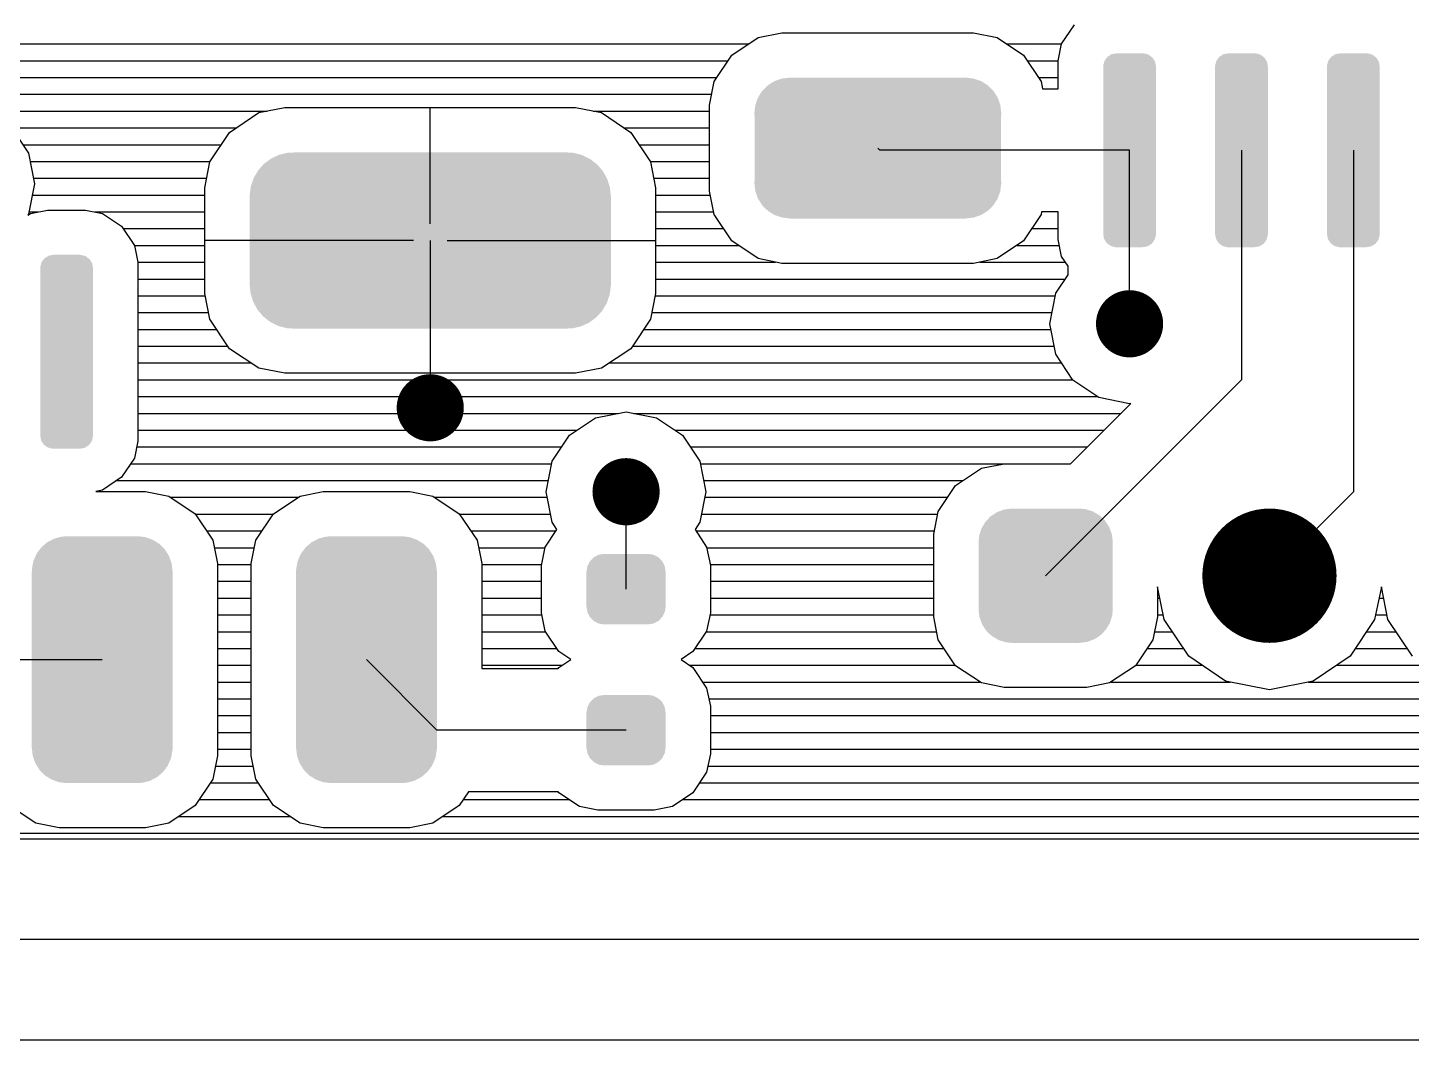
# Model space of a CAD drawing. Extents: x 295 to 953, y 10 to 290.
# Drawn here: x 722.67 to 757.22, y 218.48 to 243.75 of the extents above; entities that cross this region are included whole.
import ezdxf

# ---------------------------------------------------------------- set-up
doc = ezdxf.new("R2010")
doc.units = 0
doc.header["$LTSCALE"] = 5
doc.header["$MEASUREMENT"] = 0
doc.layers.get('0').update_dxf_attribs({"linetype": 'CONTINUOUS', "lineweight": 25})

msp = doc.modelspace()

# ---------------------------------------------------------------- linework, layer by layer
for p, q in [((740.918, 243.508), (741.505, 243.625)), ((741.505, 243.625), (746.294, 243.625)), ((746.294, 243.625), (746.88, 243.508)), ((748.49, 243.346), (748.814, 243.826)), ((695.985, 243.346), (740.678, 243.346)), ((740.259, 243.066), (740.918, 243.508)), ((746.88, 243.508), (747.54, 243.066)), ((747.121, 243.346), (748.49, 243.346)), ((748.406, 242.927), (748.49, 243.346)), ((695.985, 242.927), (740.169, 242.927)), ((739.817, 242.407), (740.259, 243.066)), ((747.54, 243.066), (747.981, 242.407)), ((747.629, 242.927), (748.406, 242.927)), ((748.406, 242.228), (748.406, 242.927)), ((695.985, 242.507), (739.884, 242.507)), ((739.7, 241.82), (739.817, 242.407)), ((747.914, 242.507), (748.406, 242.507)), ((747.981, 242.407), (748.015, 242.228)), ((748.015, 242.228), (748.406, 242.228)), ((695.912, 242.088), (739.756, 242.088)), ((721.651, 241.669), (728.652, 241.669)), ((727.714, 241.138), (728.446, 241.63)), ((728.446, 241.63), (729.094, 241.759)), ((729.094, 241.759), (736.353, 241.759)), ((732.726, 238.858), (732.726, 241.759)), ((736.353, 241.759), (737.001, 241.63)), ((736.794, 241.669), (739.7, 241.669)), ((737.001, 241.63), (737.733, 241.138)), ((739.7, 239.669), (739.7, 241.82)), ((722.26, 241.267), (722.69, 240.619)), ((722.265, 241.25), (727.881, 241.25)), ((737.565, 241.25), (739.7, 241.25)), ((722.55, 240.831), (727.507, 240.831)), ((727.222, 240.406), (727.714, 241.138)), ((737.733, 241.138), (738.225, 240.406)), ((737.94, 240.831), (739.7, 240.831)), ((722.69, 240.619), (722.841, 239.853)), ((743.952, 240.691), (743.902, 240.747)), ((750.189, 240.691), (743.952, 240.691)), ((750.189, 236.361), (750.189, 240.691)), ((752.983, 240.691), (752.983, 234.964)), ((755.777, 240.691), (755.777, 232.17)), ((722.729, 240.412), (727.227, 240.412)), ((727.093, 239.758), (727.222, 240.406)), ((738.219, 240.412), (739.7, 240.412)), ((738.225, 240.406), (738.353, 239.758)), ((722.841, 239.853), (722.69, 239.093)), ((722.813, 239.993), (727.144, 239.993)), ((738.303, 239.993), (739.7, 239.993)), ((722.785, 239.574), (727.093, 239.574)), ((727.093, 237.121), (727.093, 239.758)), ((738.353, 239.758), (738.353, 237.121)), ((738.353, 239.574), (739.722, 239.574)), ((739.817, 239.088), (739.7, 239.669)), ((722.679, 239.071), (722.746, 239.115)), ((722.69, 239.093), (722.679, 239.071)), ((722.701, 239.155), (722.941, 239.155)), ((722.746, 239.115), (723.171, 239.199)), ((723.171, 239.199), (724.115, 239.199)), ((724.115, 239.199), (724.54, 239.115)), ((724.344, 239.155), (727.093, 239.155)), ((724.54, 239.115), (725.015, 238.797)), ((738.353, 239.155), (739.806, 239.155)), ((747.992, 239.155), (747.981, 239.088)), ((748.406, 239.155), (747.992, 239.155)), ((748.406, 238.462), (748.406, 239.155)), ((725.015, 238.797), (725.339, 238.316)), ((740.259, 238.428), (739.817, 239.088)), ((747.981, 239.088), (747.54, 238.428)), ((725.059, 238.736), (727.093, 238.736)), ((732.307, 238.439), (727.093, 238.439)), ((732.726, 238.439), (732.726, 234.265)), ((733.145, 238.439), (738.353, 238.439)), ((738.353, 238.736), (740.052, 238.736)), ((740.918, 237.987), (740.259, 238.428)), ((747.54, 238.428), (746.88, 237.987)), ((747.747, 238.736), (748.406, 238.736)), ((748.49, 238.037), (748.406, 238.462)), ((725.339, 238.316), (727.093, 238.316)), ((725.339, 238.316), (725.423, 237.897)), ((738.353, 238.316), (740.421, 238.316)), ((747.378, 238.316), (748.434, 238.316)), ((725.423, 237.897), (727.093, 237.897)), ((725.423, 237.897), (725.423, 233.432)), ((732.726, 238.02), (732.726, 235.126)), ((738.353, 237.897), (741.348, 237.897)), ((741.505, 237.869), (740.918, 237.987)), ((746.294, 237.869), (741.505, 237.869)), ((746.88, 237.987), (746.294, 237.869)), ((746.45, 237.897), (748.585, 237.897)), ((748.652, 237.802), (748.49, 238.037)), ((748.652, 237.584), (748.652, 237.802)), ((725.423, 237.478), (727.093, 237.478)), ((738.353, 237.478), (748.579, 237.478)), ((748.345, 237.126), (748.652, 237.584)), ((725.423, 237.059), (727.11, 237.059)), ((727.222, 236.478), (727.093, 237.121)), ((738.353, 237.121), (738.225, 236.478)), ((738.336, 237.059), (748.333, 237.059)), ((748.194, 236.361), (748.345, 237.126)), ((725.423, 236.64), (727.194, 236.64)), ((727.714, 235.74), (727.222, 236.478)), ((738.225, 236.478), (737.733, 235.74)), ((738.253, 236.64), (748.25, 236.64)), ((748.345, 235.601), (748.194, 236.361)), ((725.423, 236.221), (727.395, 236.221)), ((738.051, 236.221), (748.222, 236.221)), ((725.423, 235.802), (727.675, 235.802)), ((728.446, 235.254), (727.714, 235.74)), ((737.733, 235.74), (737.001, 235.254)), ((737.772, 235.802), (748.305, 235.802)), ((725.423, 235.383), (728.25, 235.383)), ((737.196, 235.383), (748.484, 235.383)), ((748.775, 234.952), (748.345, 235.601)), ((725.423, 234.964), (748.769, 234.964)), ((729.094, 235.126), (728.446, 235.254)), ((736.353, 235.126), (729.094, 235.126)), ((737.001, 235.254), (736.353, 235.126)), ((748.093, 230.074), (752.983, 234.964)), ((749.423, 234.522), (748.775, 234.952)), ((725.423, 234.545), (749.384, 234.545)), ((748.713, 232.868), (750.216, 234.371)), ((750.189, 234.366), (749.423, 234.522)), ((750.216, 234.371), (750.189, 234.366)), ((725.423, 234.125), (737.42, 234.125)), ((736.202, 233.583), (736.85, 234.014)), ((736.85, 234.014), (737.616, 234.165)), ((737.616, 234.165), (738.376, 234.014)), ((737.806, 234.125), (749.971, 234.125)), ((738.376, 234.014), (739.024, 233.583)), ((725.423, 233.706), (736.392, 233.706)), ((735.772, 232.935), (736.202, 233.583)), ((738.834, 233.706), (749.552, 233.706)), ((739.024, 233.583), (739.454, 232.935)), ((725.423, 233.432), (725.339, 233.008)), ((725.395, 233.287), (736.006, 233.287)), ((739.219, 233.287), (749.132, 233.287)), ((725.339, 233.008), (725.015, 232.533)), ((735.621, 232.17), (735.772, 232.935)), ((739.454, 232.935), (739.605, 232.17)), ((725.015, 232.533), (724.54, 232.209)), ((725.244, 232.868), (735.76, 232.868)), ((739.465, 232.868), (748.713, 232.868)), ((745.841, 232.326), (746.489, 232.756)), ((746.489, 232.756), (747.059, 232.868)), ((747.059, 232.868), (748.713, 232.868)), ((724.54, 232.209), (724.378, 232.175)), ((724.897, 232.449), (735.677, 232.449)), ((739.549, 232.449), (746.031, 232.449)), ((745.411, 231.678), (745.841, 232.326)), ((724.378, 232.175), (725.613, 232.175)), ((725.613, 232.175), (726.194, 232.063)), ((726.194, 232.063), (726.853, 231.622)), ((726.238, 232.03), (729.429, 232.03)), ((728.814, 231.622), (729.474, 232.063)), ((729.474, 232.063), (730.055, 232.175)), ((730.055, 232.175), (732.212, 232.175)), ((732.212, 232.175), (732.793, 232.063)), ((732.793, 232.063), (733.452, 231.622)), ((732.838, 232.03), (735.649, 232.03)), ((735.772, 231.41), (735.621, 232.17)), ((737.616, 229.739), (737.616, 232.17)), ((739.605, 232.17), (739.454, 231.41)), ((739.577, 232.03), (745.646, 232.03)), ((755.777, 232.17), (753.681, 230.074)), ((726.853, 231.622), (727.295, 230.957)), ((726.859, 231.611), (728.809, 231.611)), ((728.373, 230.957), (728.814, 231.622)), ((733.452, 231.622), (733.894, 230.957)), ((733.458, 231.611), (735.732, 231.611)), ((739.493, 231.611), (745.4, 231.611)), ((745.299, 231.108), (745.411, 231.678)), ((727.138, 231.192), (728.529, 231.192)), ((733.737, 231.192), (735.867, 231.192)), ((735.598, 230.789), (735.889, 231.231)), ((735.889, 231.231), (735.772, 231.41)), ((739.454, 231.41), (739.337, 231.231)), ((739.337, 231.231), (739.627, 230.789)), ((739.359, 231.192), (745.316, 231.192)), ((727.295, 230.957), (727.412, 230.376)), ((728.256, 230.376), (728.373, 230.957)), ((733.894, 230.957), (734.011, 230.376)), ((745.299, 229.046), (745.299, 231.108)), ((727.334, 230.773), (728.334, 230.773)), ((733.933, 230.773), (735.593, 230.773)), ((735.503, 230.331), (735.598, 230.789)), ((739.627, 230.789), (739.722, 230.331)), ((739.633, 230.773), (745.299, 230.773)), ((727.412, 230.376), (727.412, 225.581)), ((727.412, 230.354), (728.256, 230.354)), ((728.256, 225.581), (728.256, 230.376)), ((734.011, 230.376), (734.011, 227.755)), ((734.011, 230.354), (735.509, 230.354)), ((735.503, 229.146), (735.503, 230.331)), ((739.717, 230.354), (745.299, 230.354)), ((739.722, 230.331), (739.722, 229.146)), ((727.412, 229.934), (728.256, 229.934)), ((734.011, 229.934), (735.503, 229.934)), ((739.722, 229.934), (745.299, 229.934)), ((751.049, 228.984), (750.887, 229.8)), ((750.887, 229.8), (750.887, 229.046)), ((756.475, 229.8), (756.307, 228.984)), ((756.637, 228.984), (756.475, 229.8)), ((727.412, 229.515), (728.256, 229.515)), ((734.011, 229.515), (735.503, 229.515)), ((739.722, 229.515), (745.299, 229.515)), ((750.887, 229.515), (750.943, 229.515)), ((756.414, 229.515), (756.531, 229.515)), ((727.412, 229.096), (728.256, 229.096)), ((734.011, 229.096), (735.514, 229.096)), ((735.598, 228.694), (735.503, 229.146)), ((739.722, 229.146), (739.627, 228.694)), ((739.711, 229.096), (745.299, 229.096)), ((750.887, 229.096), (751.027, 229.096)), ((756.33, 229.096), (756.615, 229.096)), ((745.411, 228.476), (745.299, 229.046)), ((750.887, 229.046), (750.77, 228.476)), ((751.664, 228.062), (751.049, 228.984)), ((756.307, 228.984), (755.693, 228.062)), ((757.252, 228.062), (756.637, 228.984)), ((727.412, 228.677), (728.256, 228.677)), ((734.011, 228.677), (735.604, 228.677)), ((735.939, 228.18), (735.598, 228.694)), ((739.627, 228.694), (739.286, 228.18)), ((739.622, 228.677), (745.372, 228.677)), ((745.841, 227.828), (745.411, 228.476)), ((750.77, 228.476), (750.339, 227.828)), ((750.809, 228.677), (751.25, 228.677)), ((756.106, 228.677), (756.838, 228.677)), ((727.412, 228.258), (728.256, 228.258)), ((734.011, 228.258), (735.883, 228.258)), ((736.235, 227.979), (735.939, 228.18)), ((739.286, 228.18), (738.99, 227.979)), ((739.342, 228.258), (745.551, 228.258)), ((750.63, 228.258), (751.53, 228.258)), ((752.586, 227.442), (751.664, 228.062)), ((755.693, 228.062), (754.771, 227.442)), ((755.827, 228.258), (757.118, 228.258)), ((720.852, 227.979), (724.534, 227.979)), ((727.412, 227.839), (728.256, 227.839)), ((732.894, 226.218), (731.133, 227.979)), ((734.011, 227.839), (736.023, 227.839)), ((734.011, 227.755), (735.922, 227.755)), ((735.922, 227.755), (735.939, 227.783)), ((735.939, 227.783), (736.235, 227.979)), ((738.99, 227.979), (739.286, 227.783)), ((739.203, 227.839), (745.836, 227.839)), ((739.286, 227.783), (739.627, 227.269)), ((746.489, 227.397), (745.841, 227.828)), ((750.339, 227.828), (749.691, 227.397)), ((750.345, 227.839), (751.993, 227.839)), ((755.363, 227.839), (757.581, 227.839)), ((727.412, 227.42), (728.256, 227.42)), ((739.527, 227.42), (746.45, 227.42)), ((747.059, 227.28), (746.489, 227.397)), ((749.691, 227.397), (749.121, 227.28)), ((749.73, 227.42), (752.703, 227.42)), ((753.681, 227.224), (752.586, 227.442)), ((754.771, 227.442), (753.681, 227.224)), ((754.653, 227.42), (758.291, 227.42)), ((727.412, 227.001), (728.256, 227.001)), ((739.627, 227.269), (739.722, 226.816)), ((739.683, 227.001), (795.87, 227.001)), ((749.121, 227.28), (747.059, 227.28)), ((739.722, 226.816), (739.722, 225.626)), ((727.412, 226.582), (728.256, 226.582)), ((739.722, 226.582), (795.87, 226.582)), ((727.412, 226.163), (728.256, 226.163)), ((737.616, 226.218), (732.894, 226.218)), ((739.722, 226.163), (795.803, 226.163)), ((727.412, 225.743), (728.256, 225.743)), ((739.722, 225.626), (739.627, 225.173)), ((739.722, 225.743), (795.384, 225.743)), ((727.412, 225.581), (727.295, 225)), ((727.362, 225.324), (728.306, 225.324)), ((728.373, 225), (728.256, 225.581)), ((739.661, 225.324), (794.965, 225.324)), ((727.295, 225), (726.853, 224.341)), ((728.814, 224.341), (728.373, 225)), ((739.627, 225.173), (739.286, 224.659)), ((727.233, 224.905), (728.434, 224.905)), ((733.682, 224.682), (733.452, 224.341)), ((735.922, 224.682), (733.682, 224.682)), ((735.939, 224.659), (735.922, 224.682)), ((736.453, 224.313), (735.939, 224.659)), ((739.286, 224.659), (738.772, 224.313)), ((739.454, 224.905), (794.546, 224.905)), ((722.874, 223.899), (722.215, 224.341)), ((726.853, 224.341), (726.194, 223.899)), ((726.954, 224.486), (728.714, 224.486)), ((729.474, 223.899), (728.814, 224.341)), ((733.452, 224.341), (732.793, 223.899)), ((733.553, 224.486), (736.196, 224.486)), ((736.911, 224.223), (736.453, 224.313)), ((738.772, 224.313), (738.314, 224.223)), ((739.029, 224.486), (794.127, 224.486)), ((723.456, 223.782), (722.874, 223.899)), ((726.194, 223.899), (725.613, 223.782)), ((726.445, 224.067), (729.222, 224.067)), ((730.055, 223.782), (729.474, 223.899)), ((732.793, 223.899), (732.212, 223.782)), ((733.05, 224.067), (793.708, 224.067)), ((738.314, 224.223), (736.911, 224.223)), ((658.378, 223.648), (793.289, 223.648)), ((725.613, 223.782), (723.456, 223.782)), ((732.212, 223.782), (730.055, 223.782)), ((658.288, 223.508), (793.149, 223.508)), ((794.194, 220.994), (626.554, 220.994)), ((794.691, 218.479), (671.75, 218.479))]:
    msp.add_line(p, q)
for points, const_width in [([(749.769, 236.361, 1), (750.608, 236.361, 1)], 0.838), ([(732.307, 234.265, 1), (733.145, 234.265, 1)], 0.838), ([(737.196, 232.17, 1), (738.035, 232.17, 1)], 0.838), ([(752.843, 230.074, 1), (754.519, 230.074, 1)], 1.676)]:
    msp.add_lwpolyline(points, format="xyb", close=True, dxfattribs=dict(const_width=const_width))
for points in [[(749.531, 242.813), (749.556, 242.9), (750.842, 242.813), (750.826, 242.9)], [(749.556, 242.9), (749.564, 242.929), (750.826, 242.9), (750.808, 242.929)], [(749.564, 242.929), (749.62, 243.003), (750.808, 242.929), (750.762, 243.003)], [(749.62, 243.003), (749.637, 243.025), (750.762, 243.003), (750.733, 243.025)], [(749.637, 243.025), (749.719, 243.076), (750.733, 243.025), (750.666, 243.076)], [(749.719, 243.076), (749.74, 243.089), (750.666, 243.076), (750.622, 243.089)], [(749.74, 243.089), (749.851, 243.109), (750.622, 243.089), (750.55, 243.109)], [(749.851, 243.109), (749.859, 243.111), (750.55, 243.109), (750.518, 243.111)], [(752.325, 242.813), (752.35, 242.9), (753.636, 242.813), (753.62, 242.9)], [(752.35, 242.9), (752.358, 242.929), (753.62, 242.9), (753.602, 242.929)], [(752.358, 242.929), (752.414, 243.003), (753.602, 242.929), (753.556, 243.003)], [(752.414, 243.003), (752.431, 243.025), (753.556, 243.003), (753.527, 243.025)], [(752.431, 243.025), (752.513, 243.076), (753.527, 243.025), (753.46, 243.076)], [(752.513, 243.076), (752.534, 243.089), (753.46, 243.076), (753.416, 243.089)], [(752.534, 243.089), (752.645, 243.109), (753.416, 243.089), (753.344, 243.109)], [(752.645, 243.109), (752.653, 243.111), (753.344, 243.109), (753.312, 243.111)], [(755.119, 242.813), (755.144, 242.9), (756.43, 242.813), (756.414, 242.9)], [(755.144, 242.9), (755.152, 242.929), (756.414, 242.9), (756.396, 242.929)], [(755.152, 242.929), (755.208, 243.003), (756.396, 242.929), (756.35, 243.003)], [(755.208, 243.003), (755.225, 243.025), (756.35, 243.003), (756.321, 243.025)], [(755.225, 243.025), (755.307, 243.076), (756.321, 243.025), (756.254, 243.076)], [(755.307, 243.076), (755.328, 243.089), (756.254, 243.076), (756.21, 243.089)], [(755.328, 243.089), (755.439, 243.109), (756.21, 243.089), (756.138, 243.109)], [(755.439, 243.109), (755.447, 243.111), (756.138, 243.109), (756.106, 243.111)], [(749.529, 242.781), (749.531, 242.813), (750.848, 242.781), (750.842, 242.813)], [(749.529, 238.601), (749.529, 242.781), (750.848, 238.601), (750.848, 242.781)], [(752.323, 242.781), (752.325, 242.813), (753.642, 242.781), (753.636, 242.813)], [(752.323, 238.601), (752.323, 242.781), (753.642, 238.601), (753.642, 242.781)], [(755.117, 242.781), (755.119, 242.813), (756.436, 242.781), (756.43, 242.813)], [(755.117, 238.601), (755.117, 242.781), (756.436, 238.601), (756.436, 242.781)], [(741.016, 242.175), (741.152, 242.311), (746.789, 242.175), (746.652, 242.311)], [(741.152, 242.311), (741.157, 242.314), (746.652, 242.311), (746.648, 242.314)], [(741.157, 242.314), (741.319, 242.416), (746.648, 242.314), (746.484, 242.416)], [(741.319, 242.416), (741.326, 242.419), (746.484, 242.416), (746.48, 242.419)], [(741.326, 242.419), (741.506, 242.481), (746.48, 242.419), (746.296, 242.481)], [(741.506, 242.481), (741.518, 242.482), (746.296, 242.481), (746.292, 242.482)], [(741.518, 242.482), (741.703, 242.503), (746.292, 242.482), (746.101, 242.503)], [(741.703, 242.503), (741.703, 242.507), (746.101, 242.503), (746.101, 242.507)], [(740.844, 241.821), (740.907, 242.003), (746.961, 241.821), (746.897, 242.003)], [(740.907, 242.003), (740.91, 242.008), (746.897, 242.003), (746.895, 242.008)], [(740.91, 242.008), (741.012, 242.171), (746.895, 242.008), (746.792, 242.171)], [(741.012, 242.171), (741.016, 242.175), (746.792, 242.171), (746.789, 242.175)], [(740.82, 241.624), (740.842, 241.816), (746.984, 241.624), (746.962, 241.816)], [(740.823, 241.554), (740.82, 241.624), (746.981, 241.554), (746.984, 241.624)], [(740.823, 239.94), (740.823, 241.554), (746.981, 239.94), (746.981, 241.554)], [(740.842, 241.816), (740.844, 241.821), (746.962, 241.816), (746.961, 241.821)], [(728.735, 240.471), (728.758, 240.488), (736.722, 240.471), (736.688, 240.488)], [(728.758, 240.488), (728.935, 240.57), (736.688, 240.488), (736.524, 240.57)], [(728.935, 240.57), (728.959, 240.581), (736.524, 240.57), (736.483, 240.581)], [(728.959, 240.581), (729.155, 240.627), (736.483, 240.581), (736.31, 240.627)], [(729.155, 240.627), (729.174, 240.632), (736.31, 240.627), (736.231, 240.632)], [(729.174, 240.632), (729.396, 240.638), (736.231, 240.632), (736.119, 240.638)], [(736.056, 240.638), (736.088, 240.64), (736.119, 240.638), (736.088, 240.64)], [(728.318, 240.002), (728.415, 240.166), (737.131, 240.002), (737.04, 240.166)], [(728.415, 240.166), (728.43, 240.192), (737.04, 240.166), (737.018, 240.192)], [(728.43, 240.192), (728.559, 240.335), (737.018, 240.192), (736.897, 240.335)], [(728.559, 240.335), (728.579, 240.357), (736.897, 240.335), (736.869, 240.357)], [(728.579, 240.357), (728.735, 240.471), (736.869, 240.357), (736.722, 240.471)], [(728.242, 239.761), (728.246, 239.792), (737.213, 239.761), (737.203, 239.792)], [(728.246, 239.792), (728.308, 239.972), (737.203, 239.792), (737.147, 239.972)], [(728.308, 239.972), (728.318, 240.002), (737.147, 239.972), (737.131, 240.002)], [(740.82, 239.87), (740.823, 239.94), (746.984, 239.87), (746.981, 239.94)], [(740.842, 239.679), (740.82, 239.87), (746.962, 239.679), (746.984, 239.87)], [(728.217, 239.572), (728.242, 239.761), (737.232, 239.572), (737.213, 239.761)], [(728.217, 239.54), (728.217, 239.572), (737.236, 239.54), (737.232, 239.572)], [(728.217, 239.537), (728.217, 239.54), (737.236, 239.537), (737.236, 239.54)], [(728.217, 237.341), (728.217, 239.537), (737.236, 237.341), (737.236, 239.537)], [(740.843, 239.673), (740.842, 239.679), (746.961, 239.673), (746.962, 239.679)], [(740.907, 239.492), (740.843, 239.673), (746.898, 239.492), (746.961, 239.673)], [(740.909, 239.486), (740.907, 239.492), (746.894, 239.486), (746.898, 239.492)], [(741.012, 239.324), (740.909, 239.486), (746.792, 239.324), (746.894, 239.486)], [(741.015, 239.319), (741.012, 239.324), (746.788, 239.319), (746.792, 239.324)], [(741.152, 239.184), (741.015, 239.319), (746.653, 239.184), (746.788, 239.319)], [(741.156, 239.18), (741.152, 239.184), (746.647, 239.18), (746.653, 239.184)], [(741.32, 239.078), (741.156, 239.18), (746.485, 239.078), (746.647, 239.18)], [(741.324, 239.076), (741.32, 239.078), (746.478, 239.076), (746.485, 239.078)], [(741.508, 239.013), (741.324, 239.076), (746.298, 239.013), (746.478, 239.076)], [(741.512, 239.012), (741.508, 239.013), (746.287, 239.012), (746.298, 239.013)], [(741.703, 238.991), (741.512, 239.012), (746.101, 238.991), (746.287, 239.012)], [(741.703, 238.987), (741.703, 238.991), (746.101, 238.987), (746.101, 238.991)], [(749.535, 238.57), (749.529, 238.601), (750.846, 238.57), (750.848, 238.601)], [(749.551, 238.483), (749.535, 238.57), (750.821, 238.483), (750.846, 238.57)], [(749.569, 238.454), (749.551, 238.483), (750.813, 238.454), (750.821, 238.483)], [(749.615, 238.38), (749.569, 238.454), (750.757, 238.38), (750.813, 238.454)], [(752.329, 238.57), (752.323, 238.601), (753.64, 238.57), (753.642, 238.601)], [(752.345, 238.483), (752.329, 238.57), (753.615, 238.483), (753.64, 238.57)], [(752.363, 238.454), (752.345, 238.483), (753.607, 238.454), (753.615, 238.483)], [(752.409, 238.38), (752.363, 238.454), (753.551, 238.38), (753.607, 238.454)], [(755.123, 238.57), (755.117, 238.601), (756.434, 238.57), (756.436, 238.601)], [(755.139, 238.483), (755.123, 238.57), (756.409, 238.483), (756.434, 238.57)], [(755.157, 238.454), (755.139, 238.483), (756.401, 238.454), (756.409, 238.483)], [(755.203, 238.38), (755.157, 238.454), (756.345, 238.38), (756.401, 238.454)], [(723.176, 238.047), (723.197, 238.06), (724.123, 238.047), (724.079, 238.06)], [(723.197, 238.06), (723.308, 238.08), (724.079, 238.06), (724.007, 238.08)], [(723.308, 238.08), (723.316, 238.082), (724.007, 238.08), (723.975, 238.082)], [(749.644, 238.357), (749.615, 238.38), (750.74, 238.357), (750.757, 238.38)], [(749.711, 238.307), (749.644, 238.357), (750.658, 238.307), (750.74, 238.357)], [(749.756, 238.294), (749.711, 238.307), (750.637, 238.294), (750.658, 238.307)], [(749.827, 238.273), (749.756, 238.294), (750.526, 238.273), (750.637, 238.294)], [(749.859, 238.272), (749.827, 238.273), (750.518, 238.272), (750.526, 238.273)], [(752.438, 238.357), (752.409, 238.38), (753.534, 238.357), (753.551, 238.38)], [(752.505, 238.307), (752.438, 238.357), (753.452, 238.307), (753.534, 238.357)], [(752.55, 238.294), (752.505, 238.307), (753.431, 238.294), (753.452, 238.307)], [(752.621, 238.273), (752.55, 238.294), (753.32, 238.273), (753.431, 238.294)], [(752.653, 238.272), (752.621, 238.273), (753.312, 238.272), (753.32, 238.273)], [(755.232, 238.357), (755.203, 238.38), (756.328, 238.357), (756.345, 238.38)], [(755.299, 238.307), (755.232, 238.357), (756.246, 238.307), (756.328, 238.357)], [(755.344, 238.294), (755.299, 238.307), (756.225, 238.294), (756.246, 238.307)], [(755.415, 238.273), (755.344, 238.294), (756.114, 238.273), (756.225, 238.294)], [(755.447, 238.272), (755.415, 238.273), (756.106, 238.272), (756.114, 238.273)], [(722.986, 237.752), (722.988, 237.784), (724.305, 237.752), (724.299, 237.784)], [(722.986, 233.572), (722.986, 237.752), (724.305, 233.572), (724.305, 237.752)], [(722.988, 237.784), (723.013, 237.871), (724.299, 237.784), (724.283, 237.871)], [(723.013, 237.871), (723.021, 237.9), (724.283, 237.871), (724.265, 237.9)], [(723.021, 237.9), (723.077, 237.974), (724.265, 237.9), (724.219, 237.974)], [(723.077, 237.974), (723.094, 237.996), (724.219, 237.974), (724.19, 237.996)], [(723.094, 237.996), (723.176, 238.047), (724.19, 237.996), (724.123, 238.047)], [(728.217, 237.339), (728.217, 237.341), (737.236, 237.339), (737.236, 237.341)], [(728.22, 237.306), (728.217, 237.339), (737.235, 237.306), (737.236, 237.339)], [(728.239, 237.118), (728.22, 237.306), (737.21, 237.118), (737.235, 237.306)], [(728.249, 237.087), (728.239, 237.118), (737.206, 237.087), (737.21, 237.118)], [(728.305, 236.907), (728.249, 237.087), (737.144, 236.907), (737.206, 237.087)], [(728.321, 236.877), (728.305, 236.907), (737.134, 236.877), (737.144, 236.907)], [(728.412, 236.713), (728.321, 236.877), (737.037, 236.713), (737.134, 236.877)], [(728.434, 236.686), (728.412, 236.713), (737.022, 236.686), (737.037, 236.713)], [(728.555, 236.544), (728.434, 236.686), (736.893, 236.544), (737.022, 236.686)], [(728.584, 236.522), (728.555, 236.544), (736.873, 236.522), (736.893, 236.544)], [(728.73, 236.407), (728.584, 236.522), (736.717, 236.407), (736.873, 236.522)], [(728.764, 236.391), (728.73, 236.407), (736.695, 236.391), (736.717, 236.407)], [(728.928, 236.309), (728.764, 236.391), (736.517, 236.309), (736.695, 236.391)], [(728.969, 236.298), (728.928, 236.309), (736.493, 236.298), (736.517, 236.309)], [(729.142, 236.252), (728.969, 236.298), (736.298, 236.252), (736.493, 236.298)], [(729.221, 236.247), (729.142, 236.252), (736.278, 236.247), (736.298, 236.252)], [(729.333, 236.24), (729.221, 236.247), (736.056, 236.24), (736.278, 236.247)], [(729.364, 236.239), (729.333, 236.24), (729.364, 236.239), (729.396, 236.24)], [(722.992, 233.541), (722.986, 233.572), (724.303, 233.541), (724.305, 233.572)], [(723.008, 233.453), (722.992, 233.541), (724.278, 233.453), (724.303, 233.541)], [(723.026, 233.424), (723.008, 233.453), (724.27, 233.424), (724.278, 233.453)], [(723.072, 233.35), (723.026, 233.424), (724.214, 233.35), (724.27, 233.424)], [(723.101, 233.328), (723.072, 233.35), (724.197, 233.328), (724.214, 233.35)], [(723.168, 233.277), (723.101, 233.328), (724.115, 233.277), (724.197, 233.328)], [(723.213, 233.265), (723.168, 233.277), (724.094, 233.265), (724.115, 233.277)], [(723.284, 233.244), (723.213, 233.265), (723.983, 233.244), (724.094, 233.265)], [(723.316, 233.242), (723.284, 233.244), (723.975, 233.242), (723.983, 233.244)], [(746.615, 231.448), (746.719, 231.557), (749.576, 231.448), (749.462, 231.557)], [(746.719, 231.557), (746.757, 231.581), (749.462, 231.557), (749.436, 231.581)], [(746.757, 231.581), (746.881, 231.663), (749.436, 231.581), (749.298, 231.663)], [(746.881, 231.663), (746.927, 231.679), (749.298, 231.663), (749.27, 231.679)], [(746.927, 231.679), (747.063, 231.728), (749.27, 231.679), (749.111, 231.728)], [(747.063, 231.728), (747.132, 231.736), (749.111, 231.728), (749.085, 231.736)], [(747.132, 231.736), (747.255, 231.751), (749.085, 231.736), (748.931, 231.751)], [(746.443, 231.104), (746.488, 231.251), (749.747, 231.104), (749.694, 231.251)], [(746.488, 231.251), (746.509, 231.286), (749.694, 231.251), (749.682, 231.286)], [(746.509, 231.286), (746.586, 231.417), (749.682, 231.286), (749.596, 231.417)], [(746.586, 231.417), (746.615, 231.448), (749.596, 231.417), (749.576, 231.448)], [(723.012, 230.779), (723.118, 230.871), (726.049, 230.779), (725.957, 230.871)], [(723.118, 230.871), (723.162, 230.908), (725.957, 230.871), (725.897, 230.908)], [(723.162, 230.908), (723.29, 230.975), (725.897, 230.908), (725.789, 230.975)], [(723.29, 230.975), (723.337, 231), (725.789, 230.975), (725.715, 231)], [(723.337, 231), (723.485, 231.039), (725.715, 231), (725.601, 231.039)], [(723.485, 231.039), (723.529, 231.051), (725.601, 231.039), (725.492, 231.051)], [(723.529, 231.051), (723.727, 231.058), (725.492, 231.051), (725.43, 231.058)], [(725.343, 231.058), (725.404, 231.06), (725.43, 231.058), (725.404, 231.06)], [(729.611, 230.779), (729.718, 230.871), (732.649, 230.779), (732.556, 230.871)], [(729.718, 230.871), (729.762, 230.908), (732.556, 230.871), (732.496, 230.908)], [(729.762, 230.908), (729.889, 230.975), (732.496, 230.908), (732.388, 230.975)], [(729.889, 230.975), (729.937, 231), (732.388, 230.975), (732.315, 231)], [(729.937, 231), (730.085, 231.039), (732.315, 231), (732.201, 231.039)], [(730.085, 231.039), (730.128, 231.051), (732.201, 231.039), (732.091, 231.051)], [(730.128, 231.051), (730.326, 231.058), (732.091, 231.051), (732.029, 231.058)], [(731.942, 231.058), (732.004, 231.06), (732.029, 231.058), (732.004, 231.06)], [(746.417, 230.912), (746.431, 231.066), (749.769, 230.912), (749.752, 231.066)], [(746.417, 229.236), (746.417, 230.912), (749.769, 229.236), (749.769, 230.912)], [(746.431, 231.066), (746.443, 231.104), (749.752, 231.066), (749.747, 231.104)], [(722.815, 230.438), (722.87, 230.564), (726.248, 230.438), (726.203, 230.564)], [(722.87, 230.564), (722.894, 230.62), (726.203, 230.564), (726.168, 230.62)], [(722.894, 230.62), (722.976, 230.731), (726.168, 230.62), (726.098, 230.731)], [(722.976, 230.731), (723.012, 230.779), (726.098, 230.731), (726.049, 230.779)], [(729.415, 230.438), (729.469, 230.564), (732.847, 230.438), (732.803, 230.564)], [(729.469, 230.564), (729.494, 230.62), (732.803, 230.564), (732.767, 230.62)], [(729.494, 230.62), (729.576, 230.731), (732.767, 230.62), (732.697, 230.731)], [(729.576, 230.731), (729.611, 230.779), (732.697, 230.731), (732.649, 230.779)], [(736.719, 230.442), (736.804, 230.531), (738.515, 230.442), (738.424, 230.531)], [(736.804, 230.531), (736.82, 230.539), (738.424, 230.531), (738.415, 230.539)], [(736.82, 230.539), (736.927, 230.596), (738.415, 230.539), (738.299, 230.596)], [(736.927, 230.596), (736.954, 230.6), (738.299, 230.596), (738.29, 230.6)], [(736.954, 230.6), (737.065, 230.619), (738.29, 230.6), (738.166, 230.619)], [(722.774, 225.78), (722.774, 230.177), (726.294, 225.78), (726.294, 230.177)], [(722.777, 230.18), (722.779, 230.244), (726.291, 230.18), (726.284, 230.244)], [(722.777, 230.177), (722.777, 230.18), (726.291, 230.177), (726.291, 230.18)], [(722.779, 230.244), (722.804, 230.377), (726.284, 230.244), (726.269, 230.377)], [(722.804, 230.377), (722.815, 230.438), (726.269, 230.377), (726.248, 230.438)], [(729.373, 225.78), (729.373, 230.177), (732.894, 225.78), (732.894, 230.177)], [(729.376, 230.18), (729.378, 230.244), (732.891, 230.18), (732.884, 230.244)], [(729.376, 230.177), (729.376, 230.18), (732.891, 230.177), (732.891, 230.18)], [(729.378, 230.244), (729.403, 230.377), (732.884, 230.244), (732.869, 230.377)], [(729.403, 230.377), (729.415, 230.438), (732.869, 230.377), (732.847, 230.438)], [(736.626, 229.297), (736.626, 230.18), (738.605, 229.297), (738.605, 230.18)], [(736.629, 230.18), (736.647, 230.304), (738.602, 230.18), (738.582, 230.304)], [(736.647, 230.304), (736.654, 230.318), (738.582, 230.304), (738.58, 230.318)], [(736.654, 230.318), (736.707, 230.43), (738.58, 230.318), (738.521, 230.43)], [(736.707, 230.43), (736.719, 230.442), (738.521, 230.43), (738.515, 230.442)], [(736.649, 229.174), (736.629, 229.297), (738.584, 229.174), (738.602, 229.297)], [(736.651, 229.16), (736.649, 229.174), (738.577, 229.16), (738.584, 229.174)], [(736.71, 229.048), (736.651, 229.16), (738.524, 229.048), (738.577, 229.16)], [(746.434, 229.082), (746.417, 229.236), (749.755, 229.082), (749.769, 229.236)], [(746.439, 229.044), (746.434, 229.082), (749.743, 229.044), (749.755, 229.082)], [(736.716, 229.036), (736.71, 229.048), (738.512, 229.036), (738.524, 229.048)], [(736.807, 228.947), (736.716, 229.036), (738.427, 228.947), (738.512, 229.036)], [(736.816, 228.938), (736.807, 228.947), (738.411, 228.938), (738.427, 228.947)], [(736.932, 228.882), (736.816, 228.938), (738.304, 228.882), (738.411, 228.938)], [(736.941, 228.877), (736.932, 228.882), (738.277, 228.877), (738.304, 228.882)], [(737.065, 228.859), (736.941, 228.877), (738.166, 228.859), (738.277, 228.877)], [(746.492, 228.898), (746.439, 229.044), (749.698, 228.898), (749.743, 229.044)], [(746.505, 228.862), (746.492, 228.898), (749.677, 228.862), (749.698, 228.898)], [(746.59, 228.731), (746.505, 228.862), (749.6, 228.731), (749.677, 228.862)], [(746.61, 228.7), (746.59, 228.731), (749.571, 228.7), (749.6, 228.731)], [(746.724, 228.591), (746.61, 228.7), (749.467, 228.591), (749.571, 228.7)], [(746.75, 228.567), (746.724, 228.591), (749.43, 228.567), (749.467, 228.591)], [(746.888, 228.486), (746.75, 228.567), (749.305, 228.486), (749.43, 228.567)], [(746.917, 228.469), (746.888, 228.486), (749.259, 228.469), (749.305, 228.486)], [(747.075, 228.42), (746.917, 228.469), (749.123, 228.42), (749.259, 228.469)], [(747.101, 228.412), (747.075, 228.42), (749.054, 228.412), (749.123, 228.42)], [(747.255, 228.398), (747.101, 228.412), (748.931, 228.398), (749.054, 228.412)], [(736.719, 226.922), (736.804, 227.01), (738.515, 226.922), (738.424, 227.01)], [(736.804, 227.01), (736.82, 227.019), (738.424, 227.01), (738.415, 227.019)], [(736.82, 227.019), (736.927, 227.075), (738.415, 227.019), (738.299, 227.075)], [(736.927, 227.075), (736.954, 227.08), (738.299, 227.075), (738.29, 227.08)], [(736.954, 227.08), (737.065, 227.098), (738.29, 227.08), (738.166, 227.098)], [(736.626, 225.777), (736.626, 226.66), (738.605, 225.777), (738.605, 226.66)], [(736.629, 226.66), (736.647, 226.784), (738.602, 226.66), (738.582, 226.784)], [(736.647, 226.784), (736.654, 226.798), (738.582, 226.784), (738.58, 226.798)], [(736.654, 226.798), (736.707, 226.91), (738.58, 226.798), (738.521, 226.91)], [(736.707, 226.91), (736.719, 226.922), (738.521, 226.91), (738.515, 226.922)], [(722.777, 225.777), (722.777, 225.78), (726.291, 225.777), (726.291, 225.78)], [(722.784, 225.714), (722.777, 225.777), (726.289, 225.714), (726.291, 225.777)], [(722.799, 225.58), (722.784, 225.714), (726.264, 225.58), (726.289, 225.714)], [(729.376, 225.777), (729.376, 225.78), (732.891, 225.777), (732.891, 225.78)], [(729.383, 225.714), (729.376, 225.777), (732.889, 225.714), (732.891, 225.777)], [(729.398, 225.58), (729.383, 225.714), (732.864, 225.58), (732.889, 225.714)], [(736.649, 225.653), (736.629, 225.777), (738.584, 225.653), (738.602, 225.777)], [(736.651, 225.639), (736.649, 225.653), (738.577, 225.639), (738.584, 225.653)], [(736.71, 225.527), (736.651, 225.639), (738.524, 225.527), (738.577, 225.639)], [(722.82, 225.519), (722.799, 225.58), (726.253, 225.519), (726.264, 225.58)], [(722.865, 225.393), (722.82, 225.519), (726.198, 225.393), (726.253, 225.519)], [(722.9, 225.337), (722.865, 225.393), (726.174, 225.337), (726.198, 225.393)], [(722.97, 225.226), (722.9, 225.337), (726.092, 225.226), (726.174, 225.337)], [(729.42, 225.519), (729.398, 225.58), (732.852, 225.519), (732.864, 225.58)], [(729.464, 225.393), (729.42, 225.519), (732.798, 225.393), (732.852, 225.519)], [(729.499, 225.337), (729.464, 225.393), (732.773, 225.337), (732.798, 225.393)], [(729.57, 225.226), (729.499, 225.337), (732.691, 225.226), (732.773, 225.337)], [(736.716, 225.515), (736.71, 225.527), (738.512, 225.515), (738.524, 225.527)], [(736.807, 225.427), (736.716, 225.515), (738.427, 225.427), (738.512, 225.515)], [(736.816, 225.418), (736.807, 225.427), (738.411, 225.418), (738.427, 225.427)], [(736.932, 225.361), (736.816, 225.418), (738.304, 225.361), (738.411, 225.418)], [(736.941, 225.357), (736.932, 225.361), (738.277, 225.357), (738.304, 225.361)], [(737.065, 225.338), (736.941, 225.357), (738.166, 225.338), (738.277, 225.357)], [(723.019, 225.178), (722.97, 225.226), (726.056, 225.178), (726.092, 225.226)], [(723.111, 225.086), (723.019, 225.178), (725.95, 225.086), (726.056, 225.178)], [(723.171, 225.049), (723.111, 225.086), (725.906, 225.049), (725.95, 225.086)], [(723.279, 224.982), (723.171, 225.049), (725.778, 224.982), (725.906, 225.049)], [(723.352, 224.957), (723.279, 224.982), (725.731, 224.957), (725.778, 224.982)], [(723.467, 224.918), (723.352, 224.957), (725.583, 224.918), (725.731, 224.957)], [(729.618, 225.178), (729.57, 225.226), (732.656, 225.178), (732.691, 225.226)], [(729.71, 225.086), (729.618, 225.178), (732.549, 225.086), (732.656, 225.178)], [(729.771, 225.049), (729.71, 225.086), (732.505, 225.049), (732.549, 225.086)], [(729.879, 224.982), (729.771, 225.049), (732.378, 224.982), (732.505, 225.049)], [(729.952, 224.957), (729.879, 224.982), (732.33, 224.957), (732.378, 224.982)], [(730.066, 224.918), (729.952, 224.957), (732.182, 224.918), (732.33, 224.957)], [(723.575, 224.906), (723.467, 224.918), (725.539, 224.906), (725.583, 224.918)], [(723.637, 224.9), (723.575, 224.906), (725.341, 224.9), (725.539, 224.906)], [(723.663, 224.897), (723.637, 224.9), (723.663, 224.897), (723.727, 224.9)], [(730.175, 224.906), (730.066, 224.918), (732.139, 224.906), (732.182, 224.918)], [(730.237, 224.9), (730.175, 224.906), (731.941, 224.9), (732.139, 224.906)], [(730.263, 224.897), (730.237, 224.9), (730.263, 224.897), (730.326, 224.9)]]:
    msp.add_solid(points)

doc.saveas('drawing.dxf')
